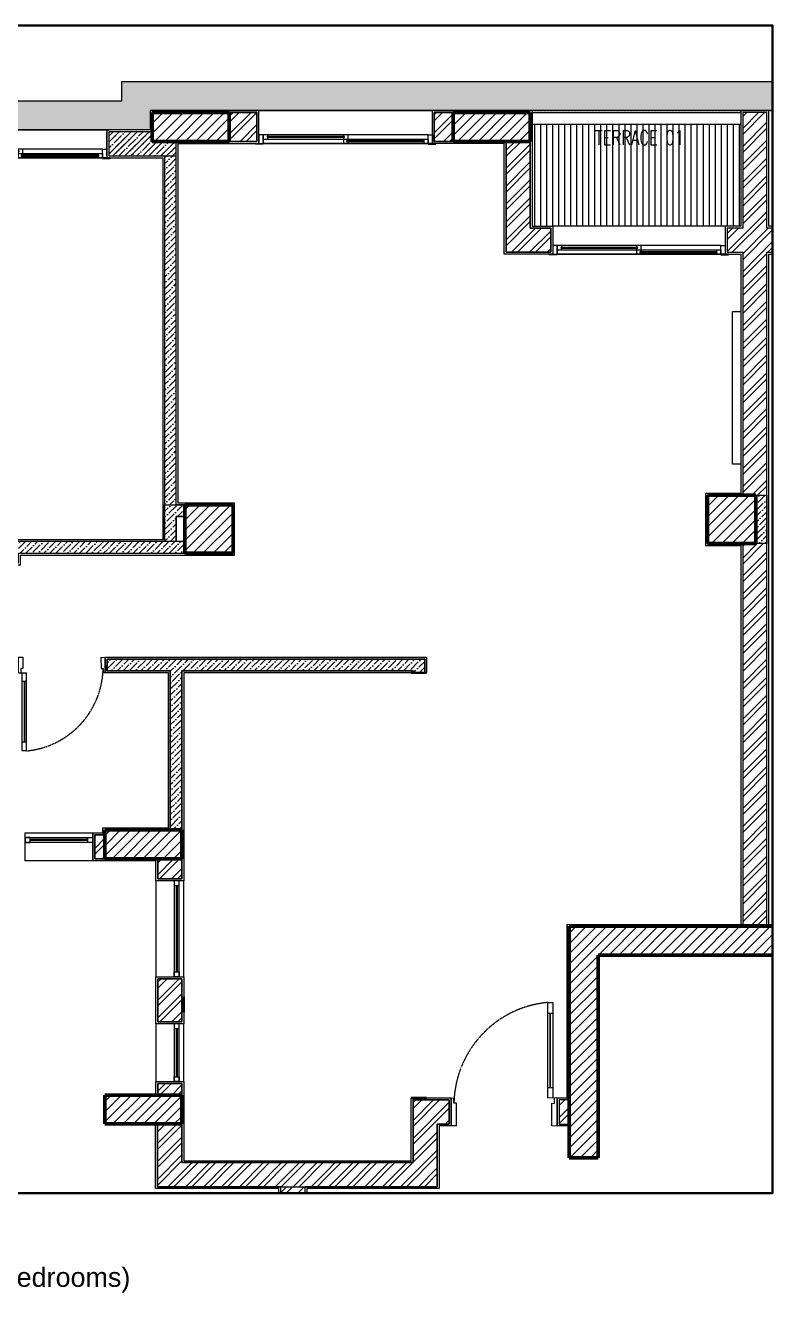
# Model space of a CAD drawing. Header units: metres. Extents: x 0 to 104350, y 982 to 43174.
# Drawn here: x 65874 to 73628, y 30032 to 43174 of the extents above; entities that cross this region are included whole.
import ezdxf
from ezdxf.xclip import XClip

# ---------------------------------------------------------------- set-up
doc = ezdxf.new("R2010")
doc.units = ezdxf.units.M
doc.header["$XCLIPFRAME"] = 2
doc.linetypes.add('DASHED2', pattern=[0.375, 0.25, -0.125])
doc.layers.get('0').update_dxf_attribs({"lineweight": 30})
for name, color, linetype, lineweight in [('A-ANNO-HATCH', 9, 'Continuous', 9), ('A-CLNG-GRID', 2, 'Continuous', 5), ('A-DOOR', 1, 'Continuous', 5), ('A-DOOR-FRAM', 1, 'Continuous', 0), ('A-ELEV-BACK', 1, 'Continuous', 0), ('A-FLOR-OVHD', 1, 'DASHED2', 0), ('A-FURN', 8, 'Continuous', 0), ('A-ROOM-NMBR', 1, 'Continuous', 0), ('A-WALL', 3, 'Continuous', 18), ('A-WINDOW', 10, 'Continuous', 5), ('dimensions', 90, 'Continuous', 30), ('G-ANNO-HATCH', 8, 'Continuous', 0), ('HATCH', 8, 'Continuous', 0), ('S-COLS', 52, 'Continuous', 9)]:
    doc.layers.add(name, color=color, linetype=linetype, lineweight=lineweight)
doc.styles.add('$2$08-M-BLDG-1_50', font='romans.shx', dxfattribs={"width": 0.75, "height": 150})
doc.styles.get("Standard").update_dxf_attribs({"font": 'arial.ttf'})
pattern_1 = [(45, (-134304.42, 51839.08), (-92.807765, 92.807765), []), (45, (-134242.55, 51839.08), (-92.807765, 92.807765), [])]
pattern_2 = [(45, (-134304.42, 51839.084), (23.201941, 85.073785), [109.375, -21.875, 0, -21.875])]
pattern_3 = [(45, (116748.97, -54336.016), (-53.033, 53.033), [])]

# ---------------------------------------------------------------- blocks, each defined once
blk = doc.blocks.new('*U119')
for p, q in [((-5314, 135751), (-5249, 135754)), ((-5251, 134853), (-5299, 135751)), ((-5201, 134855), (-5249, 135754)), ((-5244, 135654), (-5294, 135652)), ((-5271, 135653), (-5234, 134955)), ((-5266, 135653), (-5229, 134955)), ((-5207, 134957), (-5257, 134954)), ((-5201, 134855), (-5251, 134853))]:
    blk.add_line(p, q)
at = {"linetype": 'DASHED2'}
blk.add_arc((-5342, 135819), 974, 278.2926, 1.8703, dxfattribs=at)
at = {"layer": 'A-DOOR-FRAM'}
for p, q in [((-5353, 136013), (-5303, 136015)), ((-5339, 135749), (-5353, 136013)), ((-4404, 136063), (-4355, 136066)), ((-4355, 136066), (-4340, 135803)), ((-5339, 135749), (-5314, 135751)), ((-4340, 135803), (-4365, 135801))]:
    blk.add_line(p, q, dxfattribs=at)
for points in [[(-5303, 136015), (-5292, 135802), (-5317, 135801), (-5314, 135751)], [(-4404, 136063), (-4393, 135850), (-4368, 135851), (-4365, 135801)]]:
    blk.add_lwpolyline(points, dxfattribs=at)
blk = doc.blocks.new('*U138')
for p, q in [((-0.235, 0.09), (1.473, 0.09)), ((-0.235, 0.045), (-0.235, 0.09)), ((1.473, 0.045), (-0.235, 0.045)), ((1.473, 0.045), (-0.235, 0.045)), ((-0.235, 0.045), (-0.235, 0)), ((-0.235, 0), (1.473, 0)), ((-0.19, 0.045), (-0.19, 0.026)), ((-0.19, 0.018), (-0.19, 0)), ((0.597, 0.09), (0.597, 0.026)), ((0.597, 0.018), (0.597, 0)), ((0.642, 0.09), (0.642, 0.071)), ((0.642, 0.063), (0.642, 0)), ((1.428, 0.09), (1.428, 0.071)), ((1.428, 0.063), (1.428, 0.045)), ((1.473, 0.09), (1.473, 0.045)), ((1.473, 0), (1.473, 0.045))]:
    blk.add_line(p, q)
for points in [[(-0.315, 0), (-0.235, 0), (-0.235, -0.007), (-0.315, -0.007)], [(-0.235, 0.09), (-0.28, 0.09), (-0.28, 0), (-0.235, 0)], [(-0.235, 0.09), (1.473, 0.09), (1.473, 0), (-0.235, 0)], [(-0.196, 0.026), (0.609, 0.026), (0.609, 0.018), (-0.196, 0.018)], [(0.63, 0.071), (1.434, 0.071), (1.434, 0.063), (0.63, 0.063)], [(1.473, 0.09), (1.518, 0.09), (1.518, 0), (1.473, 0)], [(1.553, 0), (1.473, 0), (1.473, -0.007), (1.553, -0.007)]]:
    blk.add_lwpolyline(points, close=True)
blk = doc.blocks.new('*U125')
for p, q in [((-2.079, -0.07), (-1.479, -0.07)), ((-2.079, -0.08), (-1.479, -0.08))]:
    blk.add_line(p, q)
for points in [[(-2.129, 0.14), (-1.429, 0.14), (-1.429, -0.15), (-2.129, -0.15)], [(-2.129, -0.1), (-2.129, -0.05), (-1.429, -0.05), (-1.429, -0.1)], [(-2.129, -0.05), (-2.079, -0.05), (-2.079, -0.1), (-2.129, -0.1)], [(-1.429, -0.05), (-1.479, -0.05), (-1.479, -0.1), (-1.429, -0.1)]]:
    blk.add_lwpolyline(points, close=True)
blk = doc.blocks.new('*U136')
for p, q in [((-1.887, -0.07), (-1.387, -0.07)), ((-1.887, -0.08), (-1.387, -0.08))]:
    blk.add_line(p, q)
for points in [[(-1.937, 0.14), (-1.337, 0.14), (-1.337, -0.15), (-1.937, -0.15)], [(-1.937, -0.1), (-1.937, -0.05), (-1.337, -0.05), (-1.337, -0.1)], [(-1.937, -0.05), (-1.887, -0.05), (-1.887, -0.1), (-1.937, -0.1)], [(-1.337, -0.05), (-1.387, -0.05), (-1.387, -0.1), (-1.337, -0.1)]]:
    blk.add_lwpolyline(points, close=True)
blk = doc.blocks.new('*U140')
for p, q in [((-0.235, 0.09), (1.464, 0.09)), ((-0.235, 0.045), (-0.235, 0.09)), ((1.464, 0.045), (-0.235, 0.045)), ((1.464, 0.045), (-0.235, 0.045)), ((-0.235, 0.045), (-0.235, 0)), ((-0.235, 0), (1.464, 0)), ((-0.19, 0.045), (-0.19, 0.026)), ((-0.19, 0.018), (-0.19, 0)), ((0.593, 0.09), (0.593, 0.026)), ((0.593, 0.018), (0.593, 0)), ((0.638, 0.09), (0.638, 0.071)), ((0.638, 0.063), (0.638, 0)), ((1.419, 0.09), (1.419, 0.071)), ((1.419, 0.063), (1.419, 0.045)), ((1.464, 0.09), (1.464, 0.045)), ((1.464, 0), (1.464, 0.045))]:
    blk.add_line(p, q)
for points in [[(-0.315, 0), (-0.235, 0), (-0.235, -0.007), (-0.315, -0.007)], [(-0.235, 0.09), (-0.28, 0.09), (-0.28, 0), (-0.235, 0)], [(-0.235, 0.09), (1.464, 0.09), (1.464, 0), (-0.235, 0)], [(-0.196, 0.026), (0.605, 0.026), (0.605, 0.018), (-0.196, 0.018)], [(0.626, 0.071), (1.425, 0.071), (1.425, 0.063), (0.626, 0.063)], [(1.464, 0.09), (1.509, 0.09), (1.509, 0), (1.464, 0)], [(1.544, 0), (1.464, 0), (1.464, -0.007), (1.544, -0.007)]]:
    blk.add_lwpolyline(points, close=True)
blk = doc.blocks.new('*U124')
for p, q in [((-0.235, 0.09), (1.475, 0.09)), ((-0.235, 0.045), (-0.235, 0.09)), ((1.475, 0.045), (-0.235, 0.045)), ((1.475, 0.045), (-0.235, 0.045)), ((-0.235, 0.045), (-0.235, 0)), ((-0.235, 0), (1.475, 0)), ((-0.19, 0.045), (-0.19, 0.026)), ((-0.19, 0.018), (-0.19, 0)), ((0.598, 0.09), (0.598, 0.026)), ((0.598, 0.018), (0.598, 0)), ((0.643, 0.09), (0.643, 0.071)), ((0.643, 0.063), (0.643, 0)), ((1.43, 0.09), (1.43, 0.071)), ((1.43, 0.063), (1.43, 0.045)), ((1.475, 0.09), (1.475, 0.045)), ((1.475, 0), (1.475, 0.045))]:
    blk.add_line(p, q)
for points in [[(-0.315, 0), (-0.235, 0), (-0.235, -0.007), (-0.315, -0.007)], [(-0.235, 0.09), (-0.28, 0.09), (-0.28, 0), (-0.235, 0)], [(-0.235, 0.09), (1.475, 0.09), (1.475, 0), (-0.235, 0)], [(-0.196, 0.026), (0.61, 0.026), (0.61, 0.018), (-0.196, 0.018)], [(0.632, 0.071), (1.436, 0.071), (1.436, 0.063), (0.632, 0.063)], [(1.475, 0.09), (1.52, 0.09), (1.52, 0), (1.475, 0)], [(1.555, 0), (1.475, 0), (1.475, -0.007), (1.555, -0.007)]]:
    blk.add_lwpolyline(points, close=True)
blk = doc.blocks.new('hjnhgfhgn')
at = {"layer": 'A-FLOR-OVHD'}
blk.add_lwpolyline([(102065, -9449), (106681, -9449), (106681, -9249), (119821, -9249), (119821, -9449), (124433, -9449), (124433, -9749), (119521, -9749), (119521, -9549), (118379, -9550), (118379, -9549), (116503, -9549), (116503, -9550), (110625, -9550), (110625, -9549), (107857, -9549), (107857, -9549), (106977, -9549), (106977, -9749), (102065, -9749)], close=True, dxfattribs=at)
blk = doc.blocks.new('B GF')
at = {"layer": 'A-ANNO-HATCH', "true_color": 0x939598}
h = blk.add_hatch(dxfattribs=at)
h.set_pattern_fill('AR-CONC', color=252, scale=50)
h.set_pattern_definition([(50, (0, -9699.07), (358.6301, -31.37607), [37.5, -412.5]), (355, (0, -9699.07), (-69.3757, 376.0961), [30, -330]), (100.45144, (29.9, -9701.7), (289.2544, 344.72), [31.8701, -350.57106]), (46.1842, (0, -9599.07), (533.6207, -82.7596), [56.25, -618.75]), (96.63564, (44.47, -9605.96), (467.331, 487.0593), [47.8052, -525.8569]), (351.18416, (0, -9599.07), (467.331, 487.0593), [45, -495]), (21, (50, -9624.07), (298.45353, -201.30945), [37.5, -412.5]), (326, (50, -9624.07), (121.6577, 362.575), [30, -330]), (71.45144, (74.87, -9640.84), (420.1112, 161.2656), [31.8701, -350.57106]), (37.5, (0, -9699.07), (6.07993, 166.44693), [0, -326, 0, -335, 0, -331.25]), (7.5, (0, -9699.07), (131.53477, 197.20586), [0, -191, 0, -318.5, 0, -126.25]), (327.5, (-111.5, -9699.07), (266.91122, -11.27744), [0, -125, 0, -390, 0, -517.5]), (317.5, (-161.5, -9699.07), (291.5931, 50.0525), [0, -162.5, 0, -259, 0, -367.5])])
h.paths.add_polyline_path([(161718, -9549), (161712, -9248), (163283, -9248), (163290, -9549)])
h.paths.add_polyline_path([(169560, -9749), (169560, -9449), (167070, -9449), (167070, -9249), (153929, -9249), (153931, -9449), (151438, -9449), (151436, -9749), (154230, -9749), (154230, -9549), (166691, -9549), (166691, -9749), (171671, -9749), (171671, -9749)])
at = {"layer": 'A-ELEV-BACK'}
blk.add_lwpolyline([(171671, -9449), (171671, -9749), (166691, -9749), (166691, -9549), (154230, -9549), (154230, -9749), (151436, -9749), (151436, -9449), (153930, -9449), (153930, -9249), (167070, -9249), (167070, -9449)], close=True, dxfattribs=at)
blk = doc.blocks.new('*U137')
for p, q in [((-1.969, -0.07), (-1.074, -0.07)), ((-1.969, -0.08), (-1.074, -0.08))]:
    blk.add_line(p, q)
for points in [[(-2.019, 0.14), (-1.024, 0.14), (-1.024, -0.15), (-2.019, -0.15)], [(-2.019, -0.1), (-2.019, -0.05), (-1.024, -0.05), (-1.024, -0.1)], [(-2.019, -0.05), (-1.969, -0.05), (-1.969, -0.1), (-2.019, -0.1)], [(-1.024, -0.05), (-1.074, -0.05), (-1.074, -0.1), (-1.024, -0.1)]]:
    blk.add_lwpolyline(points, close=True)
blk = doc.blocks.new('M_Concrete-Rectangular-Column - C4-300_800-556694-0-6-4th floor columns')
at = {"layer": 'S-COLS'}
h = blk.add_hatch(dxfattribs=at)
h.set_pattern_fill('FP_2', color=256, style=0, pattern_type=2)
h.set_pattern_definition([(315, (-13.9, -3.564), (0.053033, 0.053033), [])])
h.paths.add_polyline_path([(-0.15, -0.4), (0.15, -0.4), (0.15, 0.4), (-0.15, 0.4)])
at = {"layer": 'S-COLS', "lineweight": 50}
for p, q in [((0.15, 0.4), (-0.15, 0.4)), ((-0.15, 0.4), (-0.15, -0.4)), ((0.15, -0.4), (0.15, 0.4)), ((-0.15, -0.4), (0.15, -0.4))]:
    blk.add_line(p, q, dxfattribs=at)
blk = doc.blocks.new('M_Concrete-Rectangular-Column - C9-500_500-V1-0-6-4th floor columns')
at = {"layer": 'S-COLS'}
h = blk.add_hatch(dxfattribs=at)
h.set_pattern_fill('FP_4', color=256, style=0, pattern_type=2)
h.set_pattern_definition([(135, (9.83, 1.074), (-0.053033, -0.053033), [])])
h.paths.add_polyline_path([(0.25, 0.25), (-0.25, 0.25), (-0.25, -0.25), (0.25, -0.25)])
at = {"layer": 'S-COLS', "lineweight": 50}
for p, q in [((0.25, 0.25), (-0.25, 0.25)), ((-0.25, 0.25), (-0.25, -0.25)), ((0.25, -0.25), (0.25, 0.25)), ((-0.25, -0.25), (0.25, -0.25))]:
    blk.add_line(p, q, dxfattribs=at)
blk = doc.blocks.new('M_Concrete-Rectangular-Column - C9-500_500-V2-0-6-4th floor columns')
at = {"layer": 'S-COLS'}
h = blk.add_hatch(dxfattribs=at)
h.set_pattern_fill('FP_5', color=256, style=0, pattern_type=2)
h.set_pattern_definition([(315, (-9.73, -6.498), (0.053033, 0.053033), [])])
h.paths.add_polyline_path([(-0.25, -0.25), (0.25, -0.25), (0.25, 0.25), (-0.25, 0.25)])
at = {"layer": 'S-COLS', "lineweight": 50}
for p, q in [((0.25, 0.25), (-0.25, 0.25)), ((-0.25, 0.25), (-0.25, -0.25)), ((0.25, -0.25), (0.25, 0.25)), ((-0.25, -0.25), (0.25, -0.25))]:
    blk.add_line(p, q, dxfattribs=at)
blk = doc.blocks.new('Typical')
at = {"layer": 'S-COLS'}
h = blk.add_hatch(dxfattribs=at)
h.set_pattern_fill('FP_1', color=256, scale=1000, style=0, pattern_type=2)
h.set_pattern_definition(pattern_3)
h.paths.add_polyline_path([(110461, -40586), (110461, -40286), (109661, -40286), (109661, -40586), (110001, -40586)])
h = blk.add_hatch(dxfattribs=at)
h.set_pattern_fill('FP_1', color=256, scale=1000, style=0, pattern_type=2)
h.set_pattern_definition(pattern_3)
h.paths.add_polyline_path([(109661, -48026), (109970, -48026), (109970, -47726), (109170, -47726), (109170, -48026)])
h = blk.add_hatch(dxfattribs=at)
h.set_pattern_fill('FP_1', color=256, scale=1000, style=0, pattern_type=2)
h.set_pattern_definition(pattern_3)
h.paths.add_polyline_path([(113988, -49026), (117538, -49026), (117538, -48726), (113988, -48726)])
h = blk.add_hatch(dxfattribs=at)
h.set_pattern_fill('FP_1', color=256, scale=1000, style=0, pattern_type=2)
h.set_pattern_definition(pattern_3)
h.paths.add_polyline_path([(114288, -51126), (114288, -49026), (113988, -49026), (113988, -51126)])
h = blk.add_hatch(dxfattribs=at)
h.set_pattern_fill('FP_1', color=256, scale=1000, style=0, pattern_type=2)
h.set_pattern_definition(pattern_3)
h.paths.add_polyline_path([(109970, -50776), (109970, -50476), (109170, -50476), (109170, -50776)])
at = {"layer": 'S-COLS', "lineweight": 50}
for p, q in [((110461, -40286), (109661, -40286)), ((109661, -40286), (109661, -40586)), ((110461, -40586), (110461, -40286)), ((109661, -40586), (110461, -40586)), ((109970, -47726), (109170, -47726)), ((109170, -47726), (109170, -48026)), ((109970, -48026), (109970, -47726)), ((109170, -48026), (109970, -48026)), ((117838, -48726), (113988, -48726)), ((113988, -48726), (113988, -51126)), ((114288, -49026), (117538, -49026)), ((114288, -51126), (114288, -49026)), ((109970, -50476), (109170, -50476)), ((109170, -50476), (109170, -50776)), ((109970, -50776), (109970, -50476)), ((109170, -50776), (109970, -50776)), ((113988, -51126), (114288, -51126))]:
    blk.add_line(p, q, dxfattribs=at)
at = {"layer": 'S-COLS'}
for name, p, xscale, yscale, zscale, rotation in [('M_Concrete-Rectangular-Column - C4-300_800-556694-0-6-4th floor columns', (113185, -40436), 1000, 1000, 1000, 90), ('M_Concrete-Rectangular-Column - C9-500_500-V1-0-6-4th floor columns', (115675, -44506), 1000, 1000, 1000, 270), ('M_Concrete-Rectangular-Column - C9-500_500-V2-0-6-4th floor columns', (110251, -44606), 1000.000000000001, 1000.000000000001, 1000.000000000001, 90)]:
    blk.add_blockref(name, p, dxfattribs=dict(at, xscale=xscale, yscale=yscale, zscale=zscale, rotation=rotation))
blk = doc.blocks.new('*U118')
for p, q in [((-5314, 135751), (-5249, 135754)), ((-5251, 134853), (-5299, 135751)), ((-5201, 134855), (-5249, 135754)), ((-5244, 135654), (-5294, 135652)), ((-5271, 135653), (-5234, 134955)), ((-5266, 135653), (-5229, 134955)), ((-5207, 134957), (-5257, 134954)), ((-5201, 134855), (-5251, 134853))]:
    blk.add_line(p, q)
at = {"linetype": 'DASHED2'}
blk.add_arc((-5342, 135819), 974, 278.2926, 1.8703, dxfattribs=at)
at = {"layer": 'A-DOOR-FRAM'}
for p, q in [((-4400, 135977), (-4350, 135980)), ((-4350, 135980), (-4340, 135803)), ((-5349, 135927), (-5299, 135930)), ((-5339, 135749), (-5349, 135927)), ((-5339, 135749), (-5314, 135751)), ((-4340, 135803), (-4365, 135801))]:
    blk.add_line(p, q, dxfattribs=at)
for points in [[(-4400, 135977), (-4393, 135850), (-4368, 135851), (-4365, 135801)], [(-5299, 135930), (-5292, 135802), (-5317, 135801), (-5314, 135751)]]:
    blk.add_lwpolyline(points, dxfattribs=at)

msp = doc.modelspace()

# ---------------------------------------------------------------- hatches: boundary and pattern name
at = {"layer": 'G-ANNO-HATCH'}
h = msp.add_hatch(dxfattribs=at)
h.set_pattern_fill('ANSI32', color=256, scale=350)
h.set_pattern_definition(pattern_1)
h.paths.add_polyline_path([(67439.454, 41970.237), (67193.86, 41970.237), (67193.86, 42270.236), (67189.454, 42270.236), (67189.454, 42070.236), (66739.949, 42070.236), (66739.949, 41820.236), (67319.454, 41820.236), (67439.454, 41820.236)])
h = msp.add_hatch(dxfattribs=at)
h.set_pattern_fill('ANSI36', color=256, scale=350)
h.set_pattern_definition(pattern_2)
h.paths.add_polyline_path([(67193.86, 41970.237), (67193.86, 42270.236), (67189.454, 42270.236), (67189.454, 42070.236), (66739.949, 42070.236), (66739.949, 41820.236), (67319.454, 41820.236), (67319.454, 38200.237), (67439.454, 38200.237), (67439.454, 41970.237)])
h = msp.add_hatch(dxfattribs=at)
h.set_pattern_fill('ANSI32', color=256, scale=350)
h.set_pattern_definition([(45, (-135974.96, 52093.86), (-92.807765, 92.807765), []), (45, (-135913.09, 52093.86), (-92.807765, 92.807765), [])])
h.paths.add_polyline_path([(67993.86, 42270.237), (68277.545, 42270.237), (68277.545, 41970.238), (67993.86, 41970.238)])
h = msp.add_hatch(dxfattribs=at)
h.set_pattern_fill('ANSI32', color=256, scale=350)
h.set_pattern_definition(pattern_1)
h.paths.add_polyline_path([(70313.245, 42270.236), (70117.545, 42270.236), (70117.545, 41970.237), (70313.245, 41970.237)])
h = msp.add_hatch(dxfattribs=at)
h.set_pattern_fill('ANSI32', color=256, scale=350)
h.set_pattern_definition(pattern_1)
h.paths.add_polyline_path([(73628.025, 40820.236), (73628.025, 41070.236), (73566.825, 41070.236), (73566.825, 42270.236), (73316.825, 42270.236), (73316.825, 41070.236), (73154.537, 41070.236), (73154.537, 40820.236), (73316.825, 40820.236), (73316.825, 38300.236), (73566.825, 38300.236), (73566.825, 40820.236)])
h = msp.add_hatch(dxfattribs=at)
h.set_pattern_fill('ANSI31', color=256, scale=500, angle=45)
h.set_pattern_definition([(90, (-74528.67, -14137.7), (-62.5, 0), [])])
h.paths.add_polyline_path([(71133.245, 41090.236), (71133.245, 42150.236), (73296.825, 42150.236), (73296.825, 41090.236)])
h = msp.add_hatch(dxfattribs=at)
h.set_pattern_fill('ANSI32', color=256, scale=350)
h.set_pattern_definition(pattern_1)
h.paths.add_polyline_path([(71325.533, 41070.236), (71113.245, 41070.236), (71113.245, 41970.236), (70863.245, 41970.236), (70863.245, 40820.236), (71325.533, 40820.236)])
h = msp.add_hatch(dxfattribs=at)
h.set_pattern_fill('ANSI36', color=256, scale=350)
h.set_pattern_definition([(45, (-127236.63, 55301.66), (23.201941, 85.073785), [109.375, -21.875, 0, -21.875])])
h.paths.add_polyline_path([(73453.312, 38300.236), (73566.825, 38300.236), (73566.825, 37800.236), (73453.312, 37800.236)])
h = msp.add_hatch(dxfattribs=at)
h.set_pattern_fill('ANSI36', color=256, scale=350)
h.set_pattern_definition([(45, (-133665.3, 51719.63), (23.201941, 85.073785), [109.375, -21.875, 0, -21.875])])
h.paths.add_polyline_path([(67525.355, 38080.244), (67439.454, 38080.244), (67439.454, 37820.244), (67319.454, 37820.244), (67319.454, 38200.237), (67525.355, 38200.237)])
h = msp.add_hatch(dxfattribs=at)
h.set_pattern_fill('ANSI36', color=256, scale=350)
h.set_pattern_definition(pattern_2)
h.paths.add_polyline_path([(67525.355, 37820.236), (65045.206, 37820.236), (65045.206, 37700.236), (65684.063, 37700.236), (65684.063, 37600.236), (65804.063, 37600.236), (65804.063, 37700.236), (67525.355, 37700.236)])
h = msp.add_hatch(dxfattribs=at)
h.set_pattern_fill('ANSI32', color=256, scale=350)
h.set_pattern_definition(pattern_1)
h.paths.add_polyline_path([(73566.825, 37800.236), (73316.825, 37800.236), (73316.825, 33830.235), (73566.825, 33830.235)])
h = msp.add_hatch(dxfattribs=at)
h.set_pattern_fill('ANSI36', color=256, scale=350)
h.set_pattern_definition(pattern_2)
h.paths.add_polyline_path([(69897.556, 36460.24), (70017.556, 36460.24), (70017.556, 36600.236), (66724.063, 36600.236), (66724.063, 36480.237), (67378.424, 36480.238), (67378.426, 34830.236), (67498.427, 34830.236), (67498.424, 36480.238), (69897.556, 36480.24)])
h = msp.add_hatch(dxfattribs=at)
h.set_pattern_fill('ANSI32', color=256, scale=350)
h.set_pattern_definition(pattern_1)
h.paths.add_polyline_path([(66698.426, 34780.236), (66594.032, 34780.236), (66594.032, 34530.236), (66698.426, 34530.236)])
h = msp.add_hatch(dxfattribs=at)
h.set_pattern_fill('ANSI32', color=256, scale=350)
h.set_pattern_definition(pattern_1)
h.paths.add_polyline_path([(67248.374, 34322.856), (67498.48, 34322.856), (67498.539, 34530.236), (67248.426, 34530.236)])
h = msp.add_hatch(dxfattribs=at)
h.set_pattern_fill('ANSI32', color=256, scale=350)
h.set_pattern_definition(pattern_1)
h.paths.add_polyline_path([(67498.454, 33287.619), (67248.399, 33287.619), (67248.404, 32840.237), (67498.449, 32840.237)])
h = msp.add_hatch(dxfattribs=at)
h.set_pattern_fill('ANSI36', color=256, scale=350)
h.set_pattern_definition(pattern_2)
h.paths.add_polyline_path([(67518.426, 32960.238), (67518.426, 33080.238), (67498.476, 33080.238), (67498.473, 32960.238)])
h = msp.add_hatch(dxfattribs=at)
h.set_pattern_fill('ANSI32', color=256, scale=350)
h.set_pattern_definition([(45, (-134304.42, 51079.08), (-92.807765, 92.807765), []), (45, (-134242.55, 51079.08), (-92.807765, 92.807765), [])])
h.paths.add_polyline_path([(67498.458, 32200.237), (67248.41, 32200.237), (67248.404, 32080.236), (67498.449, 32080.236)])
h = msp.add_hatch(dxfattribs=at)
h.set_pattern_fill('ANSI32', color=256, scale=350)
h.set_pattern_definition(pattern_1)
h.paths.add_polyline_path([(70272.701, 32030.236), (70017.556, 32030.236), (69897.556, 32030.236), (69897.556, 31380.236), (68998.426, 31380.236), (68998.426, 31130.236), (70147.556, 31130.236), (70147.556, 31780.236), (70272.701, 31780.236)])
h = msp.add_hatch(dxfattribs=at)
h.set_pattern_fill('ANSI36', color=256, scale=350)
h.set_pattern_definition(pattern_2)
h.paths.add_polyline_path([(70017.556, 32050.236), (69897.556, 32050.236), (69897.556, 32030.236), (70017.556, 32030.236)])
h = msp.add_hatch(dxfattribs=at)
h.set_pattern_fill('ANSI32', color=256, scale=350)
h.set_pattern_definition(pattern_1)
h.paths.add_polyline_path([(71516.83, 32030.236), (71412.701, 32030.236), (71412.701, 31780.236), (71516.83, 31780.236)])
h = msp.add_hatch(dxfattribs=at)
h.set_pattern_fill('ANSI32', color=256, scale=350)
h.set_pattern_definition(pattern_1)
h.paths.add_polyline_path([(67244.02, 31130.236), (68998.426, 31130.236), (68998.426, 31380.236), (67498.397, 31380.236), (67498.415, 31780.236), (67244.02, 31780.236)])
h = msp.add_hatch(dxfattribs=at)
h.set_pattern_fill('ANSI32', color=256, scale=350)
h.set_pattern_definition([(45, (-132697.73, 51475.01), (-92.807765, 92.807765), []), (45, (-132635.86, 51475.01), (-92.807765, 92.807765), [])])
h.paths.add_polyline_path([(68524.02, 31064.661), (68774.02, 31064.661), (68774.02, 31130.236), (68524.02, 31130.236)])

# ---------------------------------------------------------------- linework, layer by layer
msp.add_lwpolyline([(57299.914, 31064.661), (73628.025, 31064.661), (73628.025, 43174.113), (57299.914, 43174.113)], close=True)
at = {"layer": 'A-CLNG-GRID'}
for p, q in [((67228.426, 32100.236), (67228.426, 32220.237)), ((67228.426, 32220.237), (67518.426, 32220.237)), ((67518.426, 32220.237), (67518.426, 31400.236)), ((69877.556, 31400.236), (69877.556, 32050.236)), ((70037.556, 32050.236), (70292.701, 32050.236)), ((70292.701, 32050.236), (70292.701, 31760.236)), ((67224.02, 31110.236), (67224.02, 31760.236)), ((70292.701, 31760.236), (70167.556, 31760.236)), ((70167.556, 31760.236), (70167.556, 31110.236)), ((67518.426, 31400.236), (69877.556, 31400.236)), ((67514.02, 31110.236), (67224.02, 31110.236)), ((68504.02, 31110.236), (67514.02, 31110.236)), ((68504.02, 31064.661), (68504.02, 31110.236)), ((70167.556, 31110.236), (68794.02, 31110.236)), ((68794.02, 31110.236), (68794.02, 31064.661))]:
    msp.add_line(p, q, dxfattribs=at)
for points in [[(65017.578, 37680.236), (65664.063, 37680.236), (65664.063, 37580.236), (65824.063, 37580.236), (65824.063, 37680.236), (67439.454, 37680.236), (68045.355, 37680.245), (68045.355, 38220.244), (67459.454, 38220.244), (67459.454, 41950.237), (68297.545, 41950.238), (68297.545, 42290.237), (67169.454, 42290.236), (67169.454, 42090.236), (66719.949, 42090.236), (66719.949, 41800.236), (67299.454, 41800.236), (67299.454, 37840.236), (65017.578, 37840.236)], [(70097.545, 42290.236), (71133.245, 42290.236), (71133.245, 41090.236), (71345.533, 41090.236), (71345.533, 40800.236), (70843.245, 40800.236), (70843.245, 41950.237), (70097.545, 41950.237)]]:
    msp.add_lwpolyline(points, close=True, dxfattribs=at)
for points in [[(73628.025, 41090.236), (73586.825, 41090.236), (73586.825, 42290.236), (73296.825, 42290.236), (73296.825, 41090.236), (73134.537, 41090.236), (73134.537, 40800.236), (73296.825, 40800.236), (73296.825, 38320.236), (72931.231, 38320.236), (72931.231, 37780.236), (73296.825, 37780.236), (73296.825, 33830.235)], [(73586.825, 33830.235), (73586.825, 40800.236), (73628.025, 40800.236)], [(69877.556, 36460.24), (67518.424, 36460.238), (67518.428, 34302.856), (67228.426, 34302.856), (67228.426, 34510.236), (66574.032, 34510.236), (66574.032, 34800.236), (66678.426, 34800.236), (66678.426, 34850.236), (67358.426, 34850.236), (67358.424, 36460.238), (66704.063, 36460.237), (66704.063, 36620.236), (70037.556, 36620.236), (70037.556, 36460.24)], [(71516.83, 31760.236), (71392.701, 31760.236), (71392.701, 32050.236), (71496.83, 32050.236), (71496.622, 33850.235), (73628.025, 33850.235)], [(67518.426, 32940.238), (67518.426, 32820.237), (67228.426, 32820.237), (67228.426, 33307.619), (67518.426, 33307.619), (67518.426, 33100.238)]]:
    msp.add_lwpolyline(points, dxfattribs=at)
at = {"layer": 'A-FURN'}
msp.add_lwpolyline([(73212.646, 40207.004), (73296.825, 40207.027), (73296.825, 38624.6), (73212.646, 38624.576)], close=True, dxfattribs=at)
at = {"layer": 'A-WALL'}
for p, q in [((67248.426, 32080.236), (67248.426, 32200.237)), ((67248.426, 32200.237), (67498.426, 32200.237)), ((67498.426, 32200.237), (67498.426, 31380.236)), ((69897.556, 31380.236), (69897.556, 32050.236)), ((70017.556, 32050.236), (70017.556, 32030.236)), ((70017.556, 32030.236), (70272.701, 32030.236)), ((70272.701, 32030.236), (70272.701, 31780.236)), ((67244.02, 31130.236), (67244.02, 31780.236)), ((70272.701, 31780.236), (70147.556, 31780.236)), ((70147.556, 31780.236), (70147.556, 31130.236)), ((67498.426, 31380.236), (69897.556, 31380.236)), ((67494.02, 31130.236), (67244.02, 31130.236)), ((68524.02, 31130.236), (67494.02, 31130.236)), ((70147.556, 31130.236), (68774.02, 31130.236)), ((68774.02, 31130.236), (68774.02, 31064.661))]:
    msp.add_line(p, q, dxfattribs=at)
for points in [[(65045.206, 37700.236), (65684.063, 37700.236), (65684.063, 37600.236), (65804.063, 37600.236), (65804.063, 37700.236), (67439.454, 37700.236), (68025.355, 37700.244), (68025.355, 38200.244), (67439.454, 38200.244), (67439.454, 41970.237), (68277.545, 41970.238), (68277.545, 42270.237), (67189.454, 42270.236), (67189.454, 42070.236), (66739.949, 42070.236), (66739.949, 41820.236), (67319.454, 41820.236), (67319.454, 37820.236), (65045.206, 37820.236)], [(70117.545, 42270.236), (71113.245, 42270.236), (71113.245, 41070.236), (71325.533, 41070.236), (71325.533, 40820.236), (70863.245, 40820.236), (70863.245, 41970.237), (70117.545, 41970.237)], [(67439.454, 38080.244), (67525.355, 38080.244), (67525.355, 37820.244), (67439.454, 37820.244)]]:
    msp.add_lwpolyline(points, close=True, dxfattribs=at)
for points in [[(73628.025, 41070.236), (73566.825, 41070.236), (73566.825, 42270.236), (73316.825, 42270.236), (73316.825, 41070.236), (73154.537, 41070.236), (73154.537, 40820.236), (73316.825, 40820.236), (73316.825, 38300.236), (72951.231, 38300.236), (72951.231, 37800.236), (73316.825, 37800.236), (73316.825, 33830.235)], [(73566.825, 33830.235), (73566.825, 40820.236), (73628.025, 40820.236)], [(69897.556, 36460.24), (69897.556, 36480.24), (67498.424, 36480.238), (67498.428, 34322.856), (67248.426, 34322.856), (67248.426, 34530.236), (66594.032, 34530.236), (66594.032, 34780.236), (66698.426, 34780.236), (66698.426, 34830.236), (67378.426, 34830.236), (67378.424, 36480.238), (66724.063, 36480.237), (66724.063, 36600.236), (70017.556, 36600.236), (70017.556, 36460.24)], [(67518.426, 32960.238), (67498.426, 32960.238), (67498.426, 32840.237), (67248.426, 32840.237), (67248.426, 33287.619), (67498.426, 33287.619), (67498.426, 33080.238), (67518.426, 33080.238)], [(71516.83, 32030.236), (71412.701, 32030.236), (71412.701, 31780.236), (71516.83, 31780.236)], [(68524.02, 31064.661), (68524.02, 31130.236)]]:
    msp.add_lwpolyline(points, dxfattribs=at)
at = {"layer": 'A-WINDOW'}
for p, q in [((67984.715, 42290.236), (70484.715, 42290.236)), ((71133.245, 42270.236), (73296.825, 42270.236)), ((64443.887, 42090.236), (66743.887, 42090.236)), ((71133.245, 42150.236), (73296.825, 42150.236))]:
    msp.add_line(p, q, dxfattribs=at)
for points in [[(66719.949, 41820.236), (66719.949, 42070.236)], [(73134.537, 41090.236), (71345.533, 41090.236)]]:
    msp.add_lwpolyline(points, dxfattribs=at)
at = {"layer": 'dimensions'}
for p, q in [((69877.556, 36460.24), (70037.556, 36460.24)), ((67518.426, 33100.238), (67518.426, 32940.238)), ((70037.556, 32050.236), (69877.556, 32050.236))]:
    msp.add_line(p, q, dxfattribs=at)
at = {"layer": 'G-ANNO-HATCH'}
for points in [[(67993.86, 42270.237), (68277.545, 42270.237), (68277.545, 41970.238), (67993.86, 41970.238)], [(73453.312, 38300.236), (73566.825, 38300.236), (73566.825, 37800.236), (73453.312, 37800.236)], [(67525.355, 38080.244), (67439.454, 38080.244), (67439.454, 37820.244), (67319.454, 37820.244), (67319.454, 38200.237), (67525.355, 38200.237)]]:
    msp.add_lwpolyline(points, close=True, dxfattribs=at)
msp.add_lwpolyline([(68524.02, 31064.661), (68524.02, 31130.236), (68774.02, 31130.236), (68774.02, 31064.661)], dxfattribs=at)
at = {"layer": 'HATCH'}
for points in [[(67439.454, 41970.237), (67193.86, 41970.237), (67193.86, 42270.236), (67189.454, 42270.236), (67189.454, 42070.236), (66739.949, 42070.236), (66739.949, 41820.236), (67319.454, 41820.236), (67439.454, 41820.236), (67439.454, 41970.237)], [(67193.86, 41970.237), (67193.86, 42270.236), (67189.454, 42270.236), (67189.454, 42070.236), (66739.949, 42070.236), (66739.949, 41820.236), (67319.454, 41820.236), (67319.454, 38200.237), (67439.454, 38200.237), (67439.454, 41970.237)], [(70837.651, 42270.236), (70117.545, 42270.236), (70117.545, 41970.237), (70313.245, 41970.237), (70313.245, 42270.236)], [(71325.533, 41070.236), (71113.245, 41070.236), (71113.245, 41970.236), (70863.245, 41970.236), (70863.245, 40820.236), (71325.533, 40820.236), (71325.533, 41070.236)], [(66944.791, 37820.236), (65045.206, 37820.236), (65045.206, 37700.236), (65684.063, 37700.236), (65684.063, 37600.236), (65804.063, 37600.236), (65804.063, 37700.236), (67525.355, 37700.236), (67525.355, 37820.236)], [(73566.825, 37800.236), (73316.825, 37800.236), (73316.825, 33830.235), (73566.825, 33830.235), (73566.825, 37800.236)], [(66698.426, 34780.236), (66594.032, 34780.236), (66594.032, 34530.236), (66698.426, 34530.236)], [(67248.426, 34322.856), (67498.532, 34322.856), (67498.539, 34530.236), (67248.426, 34530.236)], [(67498.481, 33287.619), (67248.426, 33287.619), (67248.426, 32840.237), (67498.471, 32840.237)], [(67498.481, 32200.237), (67248.426, 32200.237), (67248.426, 32080.236), (67498.471, 32080.236)], [(71516.83, 32030.236), (71412.701, 32030.236), (71412.701, 31780.236), (71516.83, 31780.236)]]:
    msp.add_lwpolyline(points, close=True, dxfattribs=at)
for points in [[(73628.025, 41070.236), (73566.825, 41070.236), (73566.825, 42270.236), (73316.825, 42270.236), (73316.825, 41070.236), (73154.537, 41070.236), (73154.537, 40820.236), (73316.825, 40820.236), (73316.825, 38300.236), (73566.825, 38300.236), (73566.825, 40820.236), (73628.025, 40820.236)], [(70017.556, 36460.24), (70017.556, 36600.236), (66724.063, 36600.236), (66724.063, 36480.237), (67378.424, 36480.238), (67378.426, 34830.236), (67498.427, 34830.236), (67498.424, 36480.238), (69897.556, 36480.24), (69897.556, 36460.24)], [(73316.825, 33830.235), (73566.825, 33830.235)], [(67518.426, 33080.238), (67498.476, 33080.238), (67498.473, 32960.238), (67518.426, 32960.238)], [(68998.426, 31130.236), (70147.556, 31130.236), (70147.556, 31780.236), (70272.701, 31780.236), (70272.701, 32030.236), (70017.556, 32030.236), (69897.556, 32030.236), (69897.556, 31380.236), (68998.426, 31380.236)], [(69897.556, 32050.236), (69897.556, 32030.236), (70017.556, 32030.236), (70017.556, 32050.236)], [(68998.426, 31380.236), (67498.397, 31380.236), (67498.415, 31780.236), (67244.02, 31780.236), (67244.02, 31130.236), (67494.02, 31130.236), (67494.02, 31130.236), (68998.426, 31130.236)]]:
    msp.add_lwpolyline(points, dxfattribs=at)
at = {"layer": 'HATCH', "color": 4}
for points in [[(72953.312, 38300.236), (73453.312, 38300.236), (73453.312, 37800.236), (72953.312, 37800.236)], [(67529.747, 38200.237), (68029.747, 38200.237), (68029.747, 37700.237), (67529.747, 37700.237)]]:
    msp.add_lwpolyline(points, close=True, dxfattribs=at)

# ---------------------------------------------------------------- block references
ref = msp.add_blockref('Typical', (-42471.441, 82556.63))
XClip(ref).set_block_clipping_path([(99771.3550347491, -51491.9684601382), (116099.4655573423, -39382.5165601852)])
at = {"layer": 'A-DOOR'}
for name, p, xscale, yscale, zscale, rotation in [('*U118', (64095.972, -85795.904), 0.8999943595947164, 0.8999943595947164, 0.8999943595947164, 356.9472523896113), ('*U119', (73480.388, 181475.351), 1.100000054100572, 1.100000054100572, 1.100000054100572, 176.9472523896112)]:
    msp.add_blockref(name, p, dxfattribs=dict(at, xscale=xscale, yscale=yscale, zscale=zscale, rotation=rotation))
at = {"layer": 'A-ELEV-BACK', "color": 4}
ref = msp.add_blockref('hjnhgfhgn', (-39807.192, 51839.084), dxfattribs=at)
XClip(ref).set_block_clipping_path([(97107.1068899558, -20774.4229380071), (113435.217412549, -8664.9710380541)])
at = {"layer": 'A-FLOR-OVHD'}
ref = msp.add_blockref('B GF', (-87055.806, 51839.084), dxfattribs=at)
XClip(ref).set_block_clipping_path([(144355.7199953097, -20774.4229380089), (160683.8305179029, -8664.9710380559)])
at = {"layer": 'A-WINDOW', "xscale": -1000.000000000002, "yscale": 1000.000000000002}
for name, p, zscale in [('*U124', (69817.545, 41950.237), 1000.000000000002), ('*U138', (66439.949, 41800.236), 1000), ('*U140', (72854.537, 40800.236), 1000.000000000002)]:
    msp.add_blockref(name, p, dxfattribs=dict(at, zscale=zscale))
at = {"layer": 'A-WINDOW'}
for name, p, xscale, yscale, zscale, rotation in [('*U125', (64444.546, 34650.224), 1000.00000000003, 1000.00000000003, 1000.00000000003, 179.9999999999999), ('*U137', (67368.426, 32283.369), -1000.00000000003, 1000.00000000003, 1000.00000000003, 90), ('*U136', (67368.427, 30882.926), -1000.000000000042, 1000.000000000042, 1000.000000000029, 90)]:
    msp.add_blockref(name, p, dxfattribs=dict(at, xscale=xscale, yscale=yscale, zscale=zscale, rotation=rotation))

# ---------------------------------------------------------------- texts
at = {"layer": 'A-ROOM-NMBR', "lineweight": 0, "insert": (72246.444, 41934.171), "char_height": 150, "width": 1444.80489, "attachment_point": 8, "line_spacing_factor": 0.9, "style": '$2$08-M-BLDG-1_50'}
msp.add_mtext('\\pxt10;TERRACE 01', dxfattribs=at)
at = {"layer": 'dimensions', "insert": (64230.608, 30291.878), "char_height": 200, "attachment_point": 1}
msp.add_mtext_dynamic_manual_height_columns('option 2 (3 bedrooms)', width=3643.64835, gutter_width=12.5, heights=[0], dxfattribs=at)

doc.saveas('drawing.dxf')
